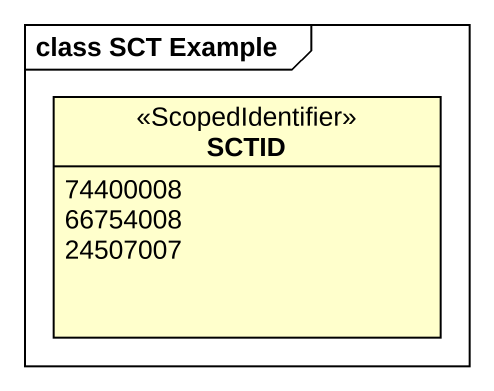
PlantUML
@startuml
mainframe class SCT Example
hide circle
hide empty members
enum SCTID <<ScopedIdentifier>> {
  74400008
  66754008
  24507007
}
@enduml
